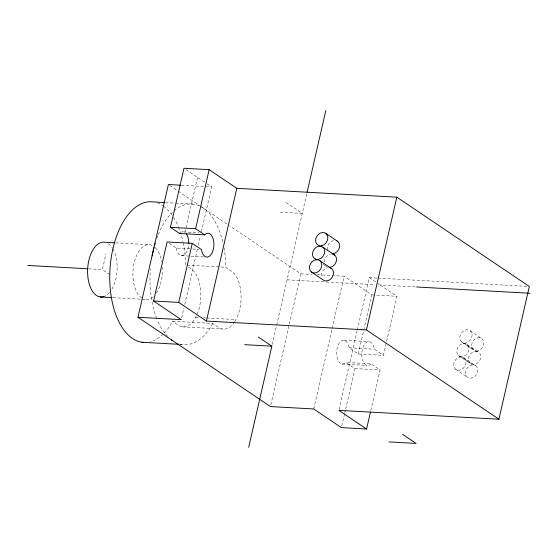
<?xml version="1.0" encoding="UTF-8"?>
<svg xmlns="http://www.w3.org/2000/svg" width="558" height="558" viewBox="0 0 558 558"><rect width="100%" height="100%" fill="white"/><g stroke="black" fill="none" stroke-linecap="round" stroke-linejoin="round"><path stroke-width="0.42" stroke-dasharray="2.79 2.09" d="M185.284 264.987L185.347 259.191A70.454 37.777 -86.8 0 0 183.143 242.507M234.855 321.38L237.569 316.191A29.853 16.008 -86.8 0 0 231.451 271.202L225.544 267.219L225.606 261.416A70.454 37.777 -86.8 0 0 224.023 247.947M109.933 274.675L102.372 269.584L105.978 253.834M197.532 177.409L184.907 232.526A11.941 6.403 -86.8 0 0 181.615 232.044M181.643 317.976L183.966 307.828M184.74 304.445L197.518 248.652M198.292 245.269L200.427 235.964M201.396 231.737L211.656 186.93L206.007 183.122M272.234 344.495L276.468 326.012M276.663 325.175L306.921 193.054M270.846 404.885L300.86 273.845L229.708 225.878M313.736 408.972L331.94 329.499M332.129 328.655L344.133 276.238L333.747 275.666M339.09 409.516L357.099 330.894M357.294 330.05L369.298 277.633L377.124 278.065M341.796 425.935L344.502 414.127M344.698 413.283L345.465 409.907M345.66 409.063L354.937 368.573L345.814 362.421L345.402 362.895A11.941 6.403 -86.8 0 1 337.081 357.266A11.941 6.403 -86.8 0 1 340.729 341.363A11.941 6.403 -86.8 0 1 349.057 346.992L349.162 347.801L358.285 353.946L383.444 355.341L396.968 296.284L377.808 283.373M358.285 353.946L371.809 294.896L344.133 276.238M370.819 410.458L380.096 369.961L370.972 363.816L345.814 362.421M234.541 321.98A29.853 16.008 -86.8 0 1 218.576 327.448L212.661 323.459L172.408 321.234L170.148 325.558A70.454 37.777 -86.8 0 1 163.752 333.468M196.249 315.995L194.282 319.748A29.853 16.008 -86.8 0 1 178.316 325.216L172.408 321.234M212.661 323.459L210.408 327.783A70.454 37.777 -86.8 0 1 179.802 343.979M370.972 363.816L370.561 364.29A11.941 6.403 -86.8 0 1 362.24 358.661A11.941 6.403 -86.8 0 1 365.895 342.758A11.941 6.403 -86.8 0 1 374.216 348.387L374.327 349.189L383.444 355.341M464.368 343.372L466.049 342.891A7.073 5.685 -56 0 0 471.719 332.84A7.073 5.685 -56 0 0 461.961 332.303A7.073 5.685 -56 0 0 462.938 342.738L476.141 351.31A7.066 5.685 -56 0 1 480.759 357.42A7.066 5.685 -56 0 1 474.698 364.486L473.149 364.883L471.601 364.29M476.141 351.31L477.822 350.836A7.073 5.685 -56 0 0 483.5 340.785A7.073 5.685 -56 0 0 473.742 340.24A7.073 5.685 -56 0 0 474.719 350.675L476.141 351.31A7.066 5.685 -56 0 0 468.887 356.757A7.066 5.685 -56 0 0 471.594 364.311M459.827 356.353L461.375 356.946L462.924 356.527A7.066 5.685 -56 0 0 468.636 346.483A7.066 5.685 -56 0 0 458.864 345.946A7.066 5.685 -56 0 0 459.883 356.381M181.364 185.256L211.656 186.93M165.342 202.589L174.766 203.112M175.624 203.161L193.612 204.151M280.109 212.214L302.248 213.442L285.173 201.933M183.296 231.884L198.913 232.749M115.701 242.849L149.879 244.739M169.214 243.372L176.23 248.101L191.847 248.966M192.712 249.014L198.787 249.349M181.357 255.662L205.644 257.008M187 265.085L225.544 267.219M300.86 273.845L312.11 274.466M317.307 274.752L332.882 275.617M377.996 278.114L526.71 286.345M88.52 268.816L102.372 269.584M287.049 279.809L374.878 284.671M378.359 284.866L415.752 286.938M371.809 294.896L396.968 296.284M112.974 297.644L145.443 299.444M195.537 317.349L199.82 317.586M203.245 317.774L205.818 317.921M206.676 317.969L235.797 319.581M182.347 326.828L222.6 329.06M344.035 340.24L369.201 341.629M349.162 347.801L374.327 349.189M179.662 344.342L182.229 344.488M342.096 364.025L367.255 365.413M354.937 368.573L380.096 369.961M470.275 330.796L482.056 338.734M369.298 277.633L377.103 282.892M467.158 344.425L478.931 352.363M461.661 341.977L473.435 349.915M186.121 169.723L205.302 182.647M464.172 357.992A7.073 5.685 -56 0 1 461.501 369.535A7.073 5.685 -56 0 1 453.898 363.237A7.073 5.685 -56 0 1 464.172 357.992L475.939 365.936A7.073 5.685 -56 0 1 473.275 377.473A7.073 5.685 -56 0 1 465.672 371.182A7.073 5.685 -56 0 1 475.946 365.929M461.375 356.946L473.149 364.883M323.284 264.436L326.06 266.305M458.536 355.613L470.31 363.551M455.544 369.18L467.318 377.124M169.799 185.493L177.597 190.752M178.309 191.227L199.576 205.567M200.28 206.041L228.989 225.397M188.569 267.205L191.199 268.977A29.853 16.008 -86.8 0 1 197.309 313.959M176.23 248.101L176.335 248.91A11.941 6.403 -86.8 0 0 183.031 255.501A11.941 6.403 -86.8 0 0 188.681 244.704M174.103 210.833A70.454 37.777 -86.8 0 1 200.824 206.572M201.598 207.004A70.454 37.777 -86.8 0 1 223.235 243.951M167.707 336.453A70.454 37.777 -86.8 0 1 157.384 320.083M156.784 318.604A70.454 37.777 -86.8 0 1 150.43 268.879M156.819 238.385A70.454 37.777 -86.8 0 1 157.991 235.281M158.298 234.52A70.454 37.777 -86.8 0 1 172.394 212.389M141.739 297.965A27.468 14.724 -86.8 0 1 134.122 262.964A27.468 14.724 -86.8 0 1 153.589 246.218M155.305 247.633A27.468 14.724 -86.8 0 1 161.75 261.89M162.357 267.059A27.468 14.724 -86.8 0 1 156.428 292.936M153.052 296.842A27.468 14.724 -86.8 0 1 143.929 299.074M108.301 243.713A27.468 14.724 -86.8 0 1 112.437 248.177M112.835 248.833A27.468 14.724 -86.8 0 1 111.14 290.425M109.514 292.573A27.468 14.724 -86.8 0 1 104.011 296.556M157.398 202.931A70.454 37.777 -86.8 0 1 162.866 205.728M163.501 206.174A70.454 37.777 -86.8 0 1 173.106 216.595M173.538 217.271A70.454 37.777 -86.8 0 1 178.197 226.325M178.497 227.057A70.454 37.777 -86.8 0 1 182.975 241.726M163.187 334.019A70.454 37.777 -86.8 0 1 150.235 341.768M327.337 267.073A7.066 5.685 -56 0 1 326.039 266.326M324.184 262.114A7.066 5.685 -56 0 1 330.287 254.197M321.22 275.68A7.073 5.685 -56 0 1 327.295 267.763M327.56 250.11A7.073 5.685 -56 0 1 333.412 240.575"/><path stroke-width="0.84" d="M370.435 412.146L366.571 429.018L341.412 427.623L313.736 408.972L270.463 406.573L137.979 317.265L168.383 184.538L180.499 185.207M137.979 317.265L181.259 319.664L153.583 301.006L167.107 241.956L192.266 243.351L201.389 249.496L201.501 250.305A11.941 6.403 -86.8 0 0 209.822 255.934A11.941 6.403 -86.8 0 0 213.47 240.031A11.941 6.403 -86.8 0 0 205.149 234.402L204.737 234.876L179.578 233.481L170.455 227.329L183.98 168.279L209.145 169.674L236.815 188.325L396.836 197.183L529.319 286.491L498.915 419.225L338.894 410.36L366.571 429.018M498.915 419.225L366.439 329.918L206.418 321.059L178.741 302.401L192.266 243.351M204.737 234.876L195.621 228.724L209.145 169.674M206.418 321.059L236.815 188.325M248.68 447.356L271.851 346.176L258.312 337.046M307.116 192.203L325.795 110.644M366.439 329.918L396.836 197.183M179.578 233.481L179.99 233.007M321.792 245.653L320.111 246.127L318.695 245.478A7.073 5.685 -56 0 1 317.704 235.058A7.073 5.685 -56 0 1 327.462 235.602A7.073 5.685 -56 0 1 321.792 245.666M331.891 254.064L333.565 253.59A7.073 5.685 -56 0 0 339.445 247.417A7.073 5.685 -56 0 0 336.509 240.742M328.899 267.638L330.441 267.219A7.066 5.685 -56 0 0 336.355 261.046A7.066 5.685 -56 0 0 333.391 254.371M164.491 202.54L153.352 201.926A70.454 37.777 -86.8 0 0 110.059 268.168A70.454 37.777 -86.8 0 0 143.601 342.424M170.455 227.329L195.621 228.724M114.85 242.8L104.59 242.228A27.468 14.724 -86.8 0 0 87.592 271.049A27.468 14.724 -86.8 0 0 104.011 296.556M27.9 265.462L87.655 268.768M416.624 286.986L530.1 293.264M100.154 296.933L112.116 297.595M153.583 301.006L178.741 302.401M244.676 344.67L271.851 346.176M141.969 342.256L178.804 344.293M388.933 441.915L416.108 443.422L402.562 434.291M315.57 259.107L317.118 259.7L318.667 259.282A7.066 5.685 -56 0 0 324.379 249.245A7.066 5.685 -56 0 0 314.614 248.701A7.066 5.685 -56 0 0 315.626 259.135M326.018 233.551L337.799 241.488M322.901 247.18L334.674 255.118M319.915 260.746A7.073 5.685 -56 0 1 317.244 272.29A7.073 5.685 -56 0 1 309.641 265.999A7.073 5.685 -56 0 1 319.915 260.746L331.682 268.691M311.287 271.941L323.061 279.879A7.073 5.685 -56 0 0 332.289 277.152A7.073 5.685 -56 0 0 330.399 267.931M172.722 340.687A70.454 37.777 -86.8 0 1 171.439 339.773M152.146 255.906A70.454 37.777 -86.8 0 1 154.022 247.48M154.475 245.785A70.454 37.777 -86.8 0 1 155.208 243.267M186.344 233.941A11.941 6.403 -86.8 0 1 188.73 243.93"/></g></svg>
